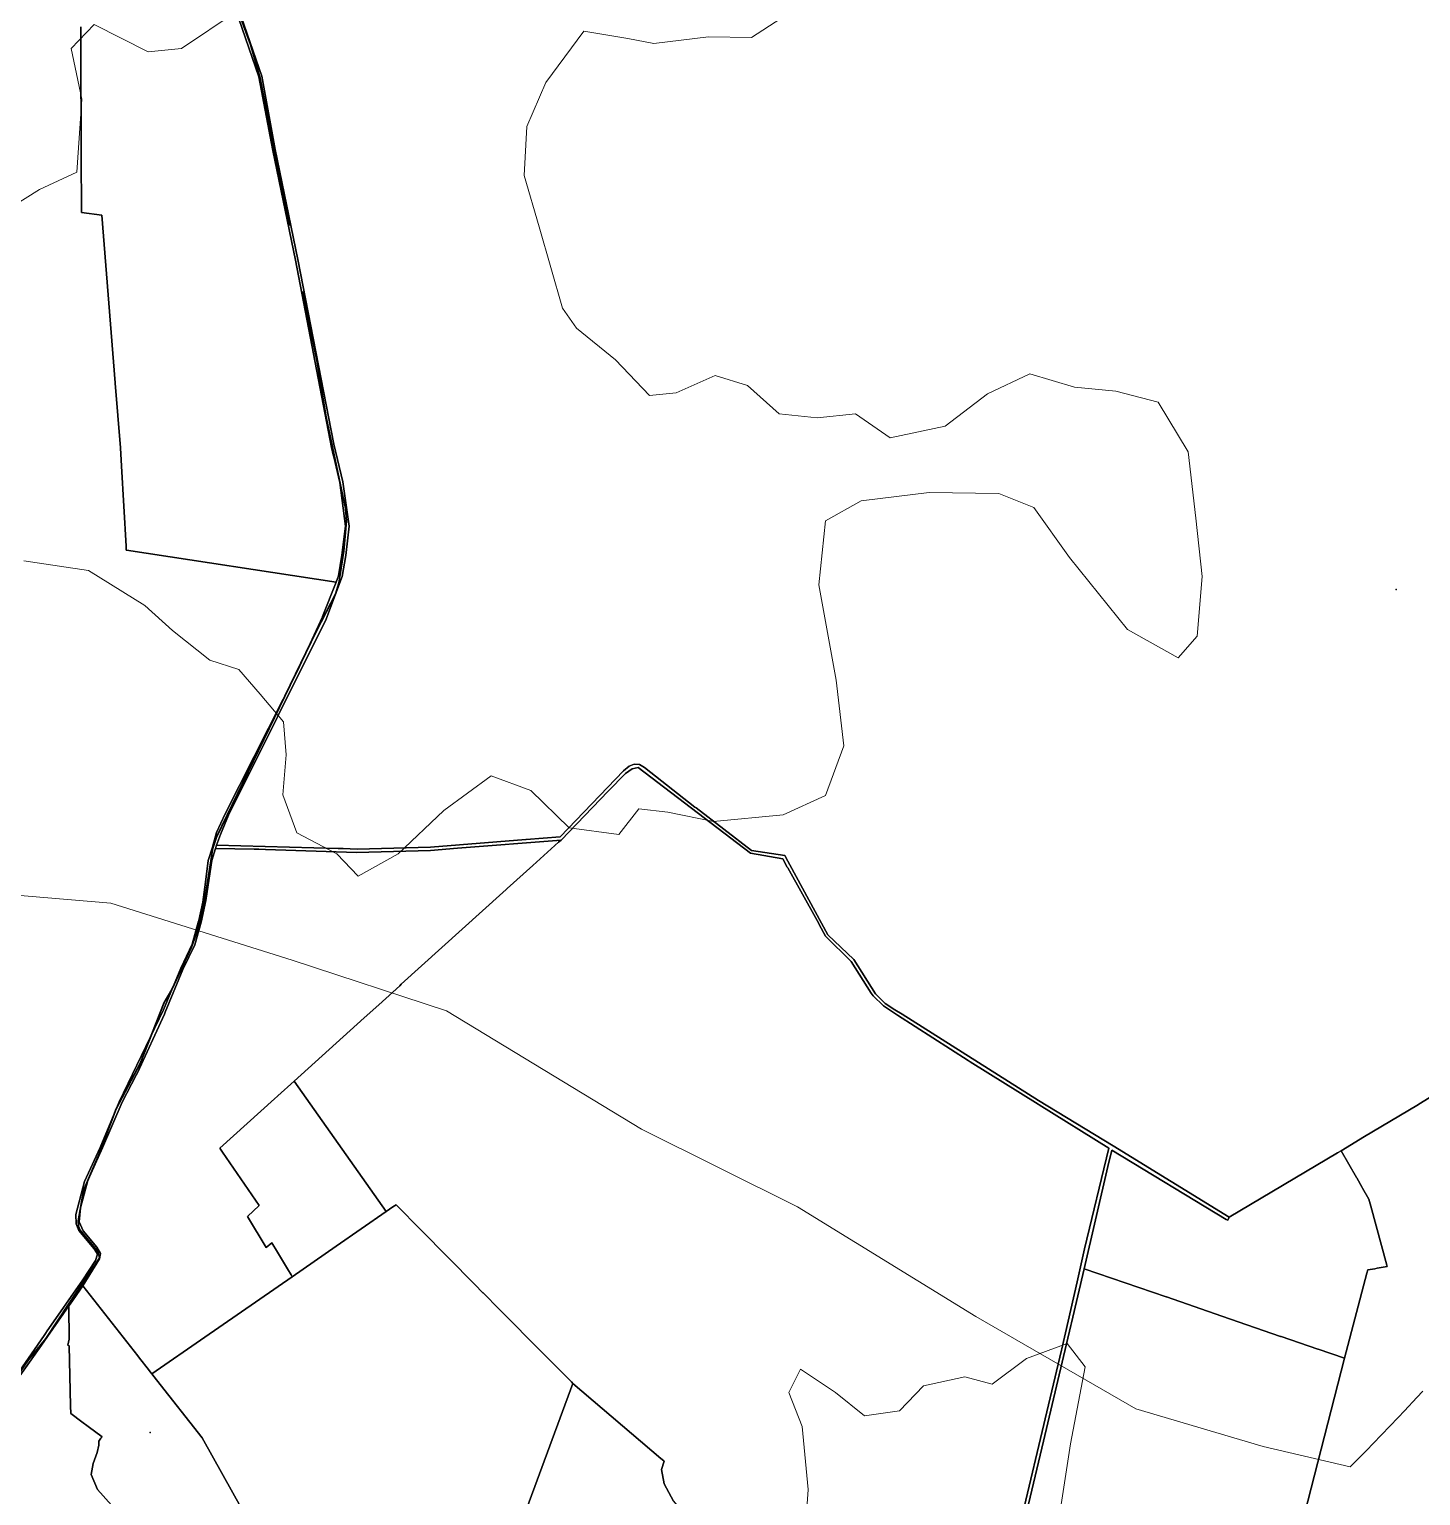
# Model space of a CAD drawing. Header units: metres. Extents: x 3 to 1005126, y 39 to 4383651.
# Drawn here: x 486596 to 488272, y 4358775 to 4360541 of the extents above; entities that cross this region are included whole.
import ezdxf

# ---------------------------------------------------------------- set-up
doc = ezdxf.new("R2010")
doc.units = ezdxf.units.M
doc.header["$MEASUREMENT"] = 0
doc.layers.add('50', color=7, linetype='Continuous', lineweight=9, true_color=0xc9f2cf)
doc.layers.add('Habitats_5_km_Cala_Blava', color=7, linetype='Continuous', lineweight=9, true_color=0xe7f7d0)
doc.layers.add('Carreteras_5_km_Cala_Blava', color=2, linetype='Continuous', lineweight=30)
doc.layers.add('TM_Llucmajor', color=7, linetype='Continuous')
doc.layers.add('Yacimientos_arqueologicos_5_km_Cala_Blava', color=7, linetype='Continuous', true_color=0x6c7696)

msp = doc.modelspace()

# ---------------------------------------------------------------- linework, layer by layer
at = {"layer": '50'}
msp.add_lwpolyline([(488274.9, 4358901), (488267.4, 4358893.1), (488252.5, 4358877.2), (488245, 4358869.3), (488214.8, 4358837.8), (488207.2, 4358830), (488191.9, 4358814.4), (488187.2, 4358809.8), (488082.2, 4358834.2), (487928.9, 4358879.5), (487736.3, 4358990.9), (487521.3, 4359122.9), (487333.4, 4359216.6), (487098.3, 4359358.9), (486912.5, 4359419.9), (486693.9, 4359488.9), (486285.4, 4359523.1)], dxfattribs=at)
at = {"layer": 'Carreteras_5_km_Cala_Blava'}
for points in [[(486882.8, 4360618, 72.5), (486877.2, 4360611.1, 72.3), (486853.6, 4360598.3, 71.7), (486846.3, 4360589.8, 71.6), (486844.3, 4360583.5, 71.6), (486845.4, 4360568.7, 71.5), (486862.1, 4360523, 70.9)], [(486862.1, 4360523, 70.9), (486873.9, 4360482.4, 70), (486908.9, 4360305.2, 67.5)], [(486924.7, 4360225.6, 66.9), (486942, 4360142.2, 66.3), (486953.5, 4360074.5, 65.6), (486976.7, 4359964.3, 64.7), (486977.7, 4359948.9, 64.6)], [(486977.7, 4359948.9, 64.6), (486974.7, 4359912.6, 64.3), (486968.6, 4359874.2, 63.9), (486964.6, 4359861, 63.5), (486941.7, 4359816.9, 62.7), (486821.1, 4359568.2, 59.2), (486816.8, 4359555, 59.1)], [(486643.7, 4359007, 52.9), (486680.1, 4359061.7, 53), (486678.7, 4359067.8, 53.2), (486675.5, 4359072.6, 53.2), (486656.4, 4359095.4, 53.3), (486655.1, 4359099.2, 53.3), (486654.7, 4359106, 53.4), (486661.1, 4359142.8, 53.7), (486679.9, 4359186.7, 54.3), (486700.4, 4359240.8, 55.3), (486729.1, 4359295.5, 56.9), (486758.3, 4359369.2, 57.9), (486767.5, 4359384.6, 58), (486791.1, 4359435.6, 58.3), (486798.7, 4359457, 58.4), (486806.3, 4359489, 58.5), (486816.8, 4359555, 59.1)], [(486643.7, 4359007, 52.9), (486615.7, 4358964.3, 52.6), (486594.7, 4358938.8, 52.3), (486566.6, 4358897.7, 51.7)]]:
    msp.add_polyline3d(points, dxfattribs=at)
at = {"layer": 'Habitats_5_km_Cala_Blava'}
for points in [[(486520, 4360293.3), (486608, 4360348.3), (486653, 4360369.3), (486659, 4360457.3), (486646, 4360518.3), (486674, 4360547.3), (486739, 4360514.3), (486779, 4360518.3), (486846, 4360563.3)], [(487501, 4360554.3), (487466, 4360531.3), (487414, 4360532.3), (487348, 4360524.3), (487317, 4360530.3), (487264, 4360539.3), (487218, 4360477.3), (487195, 4360424.3), (487192, 4360365.3), (487210, 4360303.3), (487238, 4360205.3), (487255, 4360181.3), (487302, 4360143.3), (487343, 4360100.3), (487375, 4360103.3), (487422, 4360124.3), (487461, 4360112.3), (487499, 4360078.3), (487545, 4360073.3), (487591, 4360078.3), (487633, 4360049.3), (487699, 4360063.3), (487750, 4360102.3), (487801, 4360126.3), (487855, 4360110.3), (487905, 4360105.3), (487956, 4360092.3), (487992, 4360032.3), (488001, 4359952.3), (488009, 4359882.3), (488003, 4359810.3), (487980, 4359784.3), (487919, 4359818.3), (487849, 4359905.3), (487806, 4359965.3), (487764, 4359982.3), (487680, 4359983.3), (487598, 4359973.3), (487555, 4359949.3), (487547, 4359872.3), (487568, 4359757.3), (487577, 4359678.3), (487555, 4359618.3), (487504, 4359595.3), (487420, 4359587.3), (487365, 4359598.3), (487330, 4359602.3), (487306, 4359571.3), (487246, 4359579.3), (487200, 4359624.3), (487152, 4359642.3), (487095, 4359600.3), (487040, 4359548.3), (486992, 4359521.3), (486966, 4359548.3), (486918, 4359573.3), (486901, 4359619.3), (486905, 4359667.3), (486902, 4359707.3), (486874, 4359740.3), (486848, 4359770.3), (486813, 4359781.3), (486768, 4359817.3), (486735, 4359847.3), (486667, 4359889.3), (486589, 4359901.3)], [(487529, 4358708.3), (487534, 4358782.3), (487527, 4358858.3), (487511, 4358899.3), (487525, 4358927.3), (487567, 4358899.3), (487602, 4358871.3), (487644, 4358877.3), (487673, 4358907.3), (487723, 4358918.3), (487756, 4358909.3), (487797, 4358940.3), (487846, 4358958.3), (487868, 4358930.3), (487850, 4358837.3), (487839, 4358764.3)]]:
    msp.add_lwpolyline(points, dxfattribs=at)
at = {"layer": 'TM_Llucmajor', "linetype": 'Continuous', "flags": 128}
for points in [[(486560.1, 4358891.2), (486613.6, 4358968), (486616.1, 4358971.6), (486616.5, 4358972.2), (486660.2, 4359035), (486675.4, 4359058.4), (486677.9, 4359065.8), (486674, 4359072.5), (486655.4, 4359094.4), (486652, 4359102.6), (486651.8, 4359113.8), (486662, 4359153.3), (486664.5, 4359158.8), (486680.9, 4359194.5), (486704.1, 4359249.4), (486757.2, 4359360.2), (486778.4, 4359410.5), (486791.7, 4359439.2), (486799.7, 4359466.9), (486800, 4359467.8), (486804.7, 4359490.1), (486807.9, 4359514), (486811.3, 4359540.1), (486816.7, 4359557.5), (486816.8, 4359557.7), (486821.1, 4359573.7), (486831.8, 4359596.2), (486918.7, 4359768.4), (486948.8, 4359833.7), (486948.8, 4359833.9), (486965.2, 4359875.6), (486968.1, 4359883), (486972.3, 4359908.1), (486976.6, 4359942.8), (486969.7, 4359995.4), (486962.4, 4360026.5), (486962.3, 4360027.2), (486959.9, 4360037.5), (486916.3, 4360263.3), (486916.3, 4360263.4), (486889.1, 4360395.4), (486872.3, 4360484.1), (486844.1, 4360565.8)], [(486847.5, 4360567.2), (486875.8, 4360485), (486892, 4360396.4), (486919.2, 4360264.1), (486962.7, 4360041.6), (486973.6, 4359996.2), (486981.1, 4359942.8), (486976.9, 4359907.5), (486972.5, 4359882.1), (486953.4, 4359830.9), (486835.5, 4359594.7), (486826, 4359571.3), (486821.1, 4359558.7), (486820, 4359554.7), (486815.6, 4359540.3), (486808.4, 4359492.1), (486802.6, 4359466), (486795.1, 4359438.6), (486780.8, 4359408.7), (486759.4, 4359357.4), (486758.4, 4359355.2), (486726, 4359284.4), (486724.6, 4359281.7), (486707.5, 4359249.2), (486683.9, 4359194.1), (486666.3, 4359154.5), (486657.4, 4359121.7), (486655.8, 4359104.8), (486660.5, 4359093.9), (486677.2, 4359074.4), (486681.5, 4359066.6), (486680.2, 4359060.2), (486660.1, 4359027.8), (486644.7, 4359005.7), (486643.4, 4359003.7), (486617.6, 4358966.8), (486610.3, 4358956.2), (486610.3, 4358956.2), (486569.6, 4358899)], [(486844.1, 4360565.8), (486872.3, 4360484.1), (486889.1, 4360395.4), (486916.3, 4360263.4), (486916.3, 4360263.3), (486959.9, 4360037.5), (486962.3, 4360027.2), (486962.4, 4360026.5), (486969.7, 4359995.4), (486976.6, 4359942.8), (486972.3, 4359908.1), (486968.1, 4359883), (486965.2, 4359875.6), (486712.6, 4359914), (486712.4, 4359914), (486712.4, 4359914.7), (486712.2, 4359918.8), (486706.9, 4360015), (486705.6, 4360037.4), (486699.3, 4360115.3), (486699.3, 4360115.5), (486683, 4360317.5), (486658.4, 4360320.5), (486658.4, 4360340.9), (486658.3, 4360370.5), (486658.3, 4360370.5), (486657.9, 4360544.2)], [(488317.2, 4359276.1), (488271.9, 4359247.9), (488267.5, 4359245.2), (488267.4, 4359245.1), (488204.6, 4359207.6), (488176.2, 4359190.6), (488171.7, 4359187.9), (488041.3, 4359110.5), (487901.6, 4359196.6), (487811.6, 4359251.2), (487647.5, 4359354.9), (487638.6, 4359360.3), (487626.9, 4359367.7), (487615.3, 4359379.6), (487589.2, 4359420.7), (487557.8, 4359450.6), (487512, 4359535), (487509.7, 4359539.2), (487506.1, 4359546), (487465.7, 4359552.3), (487399.1, 4359603.5), (487397.7, 4359604.5), (487336.7, 4359652.2), (487330.8, 4359655.9), (487324.3, 4359656.1), (487318.5, 4359653.9), (487311.4, 4359648), (487235.1, 4359568.8), (487194.5, 4359565.3), (487194.1, 4359565.3), (487079.1, 4359556.1), (486990.8, 4359553.6), (486973.7, 4359554.4), (486973.2, 4359554.4), (486967.8, 4359554.7), (486967.8, 4359554.7), (486821.1, 4359558.7), (486826, 4359571.3), (486835.5, 4359594.7), (486953.4, 4359830.9), (486972.5, 4359882.1), (486976.9, 4359907.5), (486981.1, 4359942.8), (486973.6, 4359996.2), (486962.7, 4360041.6), (486919.2, 4360264.1), (486892, 4360396.4), (486875.8, 4360485), (486847.5, 4360567.2)], [(486657.9, 4360544.2), (486658.3, 4360370.5), (486658.4, 4360340.9), (486658.4, 4360320.5), (486683, 4360317.5), (486699.3, 4360115.5), (486699.3, 4360115.3), (486705.6, 4360037.4), (486706.9, 4360015), (486712.2, 4359918.8), (486712.4, 4359914.7), (486712.4, 4359914), (486712.6, 4359914), (486965.2, 4359875.6), (486948.8, 4359833.9), (486948.8, 4359833.7), (486918.7, 4359768.4), (486831.8, 4359596.2), (486821.1, 4359573.7), (486816.8, 4359557.7), (486816.7, 4359557.5), (486811.3, 4359540.1), (486807.9, 4359514), (486804.7, 4359490.1), (486800, 4359467.8), (486799.7, 4359466.9), (486791.7, 4359439.2), (486778.4, 4359410.5), (486757.2, 4359360.2), (486704.1, 4359249.4), (486680.9, 4359194.5), (486664.5, 4359158.8), (486662, 4359153.3), (486651.8, 4359113.8), (486652, 4359102.6), (486655.4, 4359094.4), (486674, 4359072.5), (486677.9, 4359065.8), (486675.4, 4359058.4), (486660.2, 4359035), (486616.5, 4358972.2), (486616.1, 4358971.6), (486613.6, 4358968), (486560.1, 4358891.2)], [(487773.2, 4358671.5), (487839.4, 4358950.2), (487839.8, 4358951.7), (487858.2, 4359032.5), (487867.2, 4359072.2), (487896.2, 4359193.7), (487812.6, 4359245.7), (487811.1, 4359246.6), (487729.1, 4359297.8), (487726.9, 4359299.2), (487641.8, 4359353.8), (487624.9, 4359365), (487612.3, 4359377.2), (487610.2, 4359380.4), (487586.1, 4359418.4), (487554.9, 4359449.1), (487547.5, 4359463.2), (487546.9, 4359464.3), (487544.9, 4359467.8), (487509.4, 4359531.1), (487508.9, 4359532.1), (487503.4, 4359542.2), (487464.6, 4359549), (487329.1, 4359652.2), (487322.2, 4359650.6), (487314.1, 4359645.1), (487293.3, 4359623.6), (487236.4, 4359564.7), (487111.5, 4359555.1), (487079.1, 4359552.1), (486989.9, 4359549.7), (486880.4, 4359553.4), (486872.1, 4359553.6), (486866.4, 4359553.7), (486866.4, 4359553.7), (486820, 4359554.7), (486821.1, 4359558.7), (486967.8, 4359554.7), (486973.2, 4359554.4), (486973.7, 4359554.4), (486990.8, 4359553.6), (487079.1, 4359556.1), (487194.1, 4359565.3), (487194.5, 4359565.3), (487235.1, 4359568.8), (487311.4, 4359648), (487318.5, 4359653.9), (487324.3, 4359656.1), (487330.8, 4359655.9), (487336.7, 4359652.2), (487397.7, 4359604.5), (487399.1, 4359603.5), (487465.7, 4359552.3), (487506.1, 4359546), (487509.7, 4359539.2), (487512, 4359535), (487557.8, 4359450.6), (487589.2, 4359420.7), (487615.3, 4359379.6), (487626.9, 4359367.7), (487638.6, 4359360.3), (487647.5, 4359354.9), (487811.6, 4359251.2), (487901.6, 4359196.6), (488041.3, 4359110.5), (488041, 4359109.8), (488039.8, 4359106.7), (488037.9, 4359107.8), (487899.9, 4359191.3), (487895.2, 4359171.5), (487866.8, 4359048.3), (487851.4, 4358983.2), (487850.6, 4358980.1), (487817.5, 4358840.7), (487777.2, 4358670.4)], [(487372, 4358768.5), (487360.6, 4358789.3), (487357.4, 4358806.7), (487360.5, 4358816.6), (487360.1, 4358816.9), (487356.7, 4358819.8), (487250.7, 4358910.1), (487248.8, 4358912), (487225.6, 4358935.4), (487214.4, 4358946.6), (487162.2, 4358999.3), (487142.4, 4359019.3), (487142.2, 4359019.5), (487132.4, 4359029.5), (487067.9, 4359094.8), (487037.6, 4359125.4), (487037.5, 4359125.5), (487033.5, 4359122.8), (487025.7, 4359117.4), (487016.1, 4359130.9), (487016.1, 4359130.9), (486914.7, 4359274.3), (486999.1, 4359350.5), (487016.6, 4359366.4), (487042, 4359389.3), (487043.9, 4359391.1), (487166.3, 4359501.6), (487170.2, 4359505.1), (487171.6, 4359506.4), (487202.4, 4359534.1), (487233.4, 4359562.1), (487236.4, 4359564.7), (487293.3, 4359623.6), (487314.1, 4359645.1), (487322.2, 4359650.6), (487329.1, 4359652.2), (487464.6, 4359549), (487503.4, 4359542.2), (487508.9, 4359532.1), (487509.4, 4359531.1), (487544.9, 4359467.8), (487546.9, 4359464.3), (487547.5, 4359463.2), (487554.9, 4359449.1), (487586.1, 4359418.4), (487610.2, 4359380.4), (487612.3, 4359377.2), (487624.9, 4359365), (487641.8, 4359353.8), (487726.9, 4359299.2), (487729.1, 4359297.8), (487811.1, 4359246.6), (487812.6, 4359245.7), (487896.2, 4359193.7), (487867.2, 4359072.2), (487858.2, 4359032.5), (487839.8, 4358951.7), (487839.4, 4358950.2), (487773.2, 4358671.5)], [(488087.8, 4358580.5), (488180.3, 4358940.5), (488207.3, 4359043.2), (488208.3, 4359046.9), (488216.7, 4359048.4), (488219.8, 4359049), (488231.9, 4359051.1), (488231.4, 4359052.8), (488211.9, 4359123.8), (488209.6, 4359132.1), (488202, 4359145.5), (488201.6, 4359146.2), (488195, 4359157.7), (488194.6, 4359158.4), (488176.2, 4359190.6), (488204.6, 4359207.6), (488267.4, 4359245.1), (488267.5, 4359245.2), (488271.9, 4359247.9), (488317.2, 4359276.1)], [(486887.3, 4358695), (486804, 4358844.5), (486749, 4358914.6), (486749, 4358914.6), (486743.3, 4358921.8), (486807.2, 4358966.1), (486912.2, 4359038.8), (486965.5, 4359075.7), (487025.7, 4359117.4), (487033.5, 4359122.8), (487037.5, 4359125.5), (487037.6, 4359125.4), (487067.9, 4359094.8), (487132.4, 4359029.5), (487142.2, 4359019.5), (487142.4, 4359019.3), (487162.2, 4358999.3), (487214.4, 4358946.6), (487225.6, 4358935.4), (487248.8, 4358912), (487250.7, 4358910.1), (487170.2, 4358692.6)], [(487777.2, 4358670.4), (487817.5, 4358840.7), (487850.6, 4358980.1), (487851.4, 4358983.2), (487866.8, 4359048.3), (487965.6, 4359014.5), (487965.9, 4359014.4), (488032.5, 4358991.4), (488103.4, 4358966.9), (488103.7, 4358966.8), (488104, 4358966.7), (488148, 4358951.5), (488148.5, 4358951.3), (488180.3, 4358940.5), (488087.8, 4358580.5)], [(486721.5, 4358733.4), (486678, 4358782.5), (486678, 4358782.6), (486670.1, 4358800.4), (486672.4, 4358813.7), (486677.3, 4358827), (486679.4, 4358835.7), (486679.5, 4358838.7), (486679.6, 4358840.8), (486682, 4358844.1), (486683.3, 4358845.9), (486666.4, 4358858.4), (486658.8, 4358864), (486645.5, 4358873.9), (486645.3, 4358883.2), (486644.4, 4358919.4), (486643.5, 4358955.5), (486642.1, 4358956.5), (486643.8, 4358963.6), (486643.4, 4359002.3), (486643.4, 4359003.7), (486644.7, 4359005.7), (486660.1, 4359027.8), (486726.4, 4358943.4), (486728.5, 4358940.6), (486739.2, 4358927.1), (486739.3, 4358926.9), (486741.3, 4358924.3), (486743.3, 4358921.8), (486749, 4358914.6), (486804, 4358844.5), (486887.3, 4358695)], [(486569.6, 4358899), (486610.3, 4358956.2), (486610.3, 4358956.2), (486617.6, 4358966.8), (486643.4, 4359003.7), (486643.4, 4359002.3), (486643.8, 4358963.6), (486642.1, 4358956.5), (486643.5, 4358955.5), (486644.4, 4358919.4), (486645.3, 4358883.2), (486645.5, 4358873.9), (486658.8, 4358864), (486666.4, 4358858.4), (486683.3, 4358845.9), (486682, 4358844.1), (486679.6, 4358840.8), (486679.5, 4358838.7), (486679.4, 4358835.7), (486677.3, 4358827), (486672.4, 4358813.7), (486670.1, 4358800.4), (486678, 4358782.6), (486678, 4358782.5), (486721.5, 4358733.4)]]:
    msp.add_lwpolyline(points, dxfattribs=at)
for points in [[(486680.2, 4359060.2), (486681.5, 4359066.6), (486677.2, 4359074.4), (486660.5, 4359093.9), (486655.8, 4359104.8), (486657.4, 4359121.7), (486666.3, 4359154.5), (486683.9, 4359194.1), (486707.5, 4359249.2), (486724.6, 4359281.7), (486726, 4359284.4), (486758.4, 4359355.2), (486759.4, 4359357.4), (486780.8, 4359408.7), (486795.1, 4359438.6), (486802.6, 4359466), (486808.4, 4359492.1), (486815.6, 4359540.3), (486820, 4359554.7), (486866.4, 4359553.7), (486872.1, 4359553.6), (486880.4, 4359553.4), (486989.9, 4359549.7), (487079.1, 4359552.1), (487111.5, 4359555.1), (487236.4, 4359564.7), (487233.4, 4359562.1), (487202.4, 4359534.1), (487171.6, 4359506.4), (487170.2, 4359505.1), (487166.3, 4359501.6), (487043.9, 4359391.1), (487042, 4359389.3), (487016.6, 4359366.4), (486999.1, 4359350.5), (486914.7, 4359274.3), (486895.3, 4359256.8), (486894.8, 4359256.3), (486891.2, 4359253.1), (486825.3, 4359193.5), (486828.4, 4359188.9), (486872.8, 4359124.7), (486858.7, 4359111.3), (486881.2, 4359074.1), (486887.9, 4359079.6), (486894.6, 4359068.3), (486906.6, 4359048.3), (486911, 4359040.9), (486912.2, 4359038.8), (486807.2, 4358966.1), (486743.3, 4358921.8), (486741.3, 4358924.3), (486739.3, 4358926.9), (486739.2, 4358927.1), (486728.5, 4358940.6), (486726.4, 4358943.4), (486660.1, 4359027.8), (486680.2, 4359060.2)], [(486912.2, 4359038.8), (486911, 4359040.9), (486906.6, 4359048.3), (486894.6, 4359068.3), (486887.9, 4359079.6), (486881.2, 4359074.1), (486858.7, 4359111.3), (486872.8, 4359124.7), (486828.4, 4359188.9), (486825.3, 4359193.5), (486891.2, 4359253.1), (486894.8, 4359256.3), (486895.3, 4359256.8), (486914.7, 4359274.3), (487016.1, 4359130.9), (487025.7, 4359117.4), (486965.5, 4359075.7), (486912.2, 4359038.8)], [(487965.6, 4359014.5), (487866.8, 4359048.3), (487895.2, 4359171.5), (487899.9, 4359191.3), (488037.9, 4359107.8), (488039.8, 4359106.7), (488041, 4359109.8), (488041.3, 4359110.5), (488171.7, 4359187.9), (488176.2, 4359190.6), (488194.6, 4359158.4), (488195, 4359157.7), (488201.6, 4359146.2), (488202, 4359145.5), (488209.6, 4359132.1), (488211.9, 4359123.8), (488231.4, 4359052.8), (488231.9, 4359051.1), (488219.8, 4359049), (488216.7, 4359048.4), (488208.3, 4359046.9), (488207.3, 4359043.2), (488180.3, 4358940.5), (488148.5, 4358951.3), (488148, 4358951.5), (488104, 4358966.7), (488103.7, 4358966.8), (488103.4, 4358966.9), (488032.5, 4358991.4), (487965.9, 4359014.4), (487965.6, 4359014.5)], [(487191.4, 4358502.4), (487110, 4358532.3), (487145.3, 4358626.2), (487169.7, 4358691.2), (487170.2, 4358692.6), (487250.7, 4358910.1), (487356.7, 4358819.8), (487360.1, 4358816.9), (487360.5, 4358816.6), (487357.4, 4358806.7), (487360.6, 4358789.3), (487372, 4358768.5), (487386.7, 4358750.3), (487430.8, 4358722.1), (487458.6, 4358705.2), (487501.1, 4358572.4), (487391.9, 4358531.9), (487289, 4358493.8), (487199.4, 4358501.7), (487191.4, 4358502.4)]]:
    msp.add_lwpolyline(points, close=True, dxfattribs=at)
at = {"layer": 'Yacimientos_arqueologicos_5_km_Cala_Blava'}
for p in [(488242.4, 4359866.6, 67.4), (486741.1, 4358851.3, 54)]:
    msp.add_point(p, dxfattribs=at)

doc.saveas('drawing.dxf')
